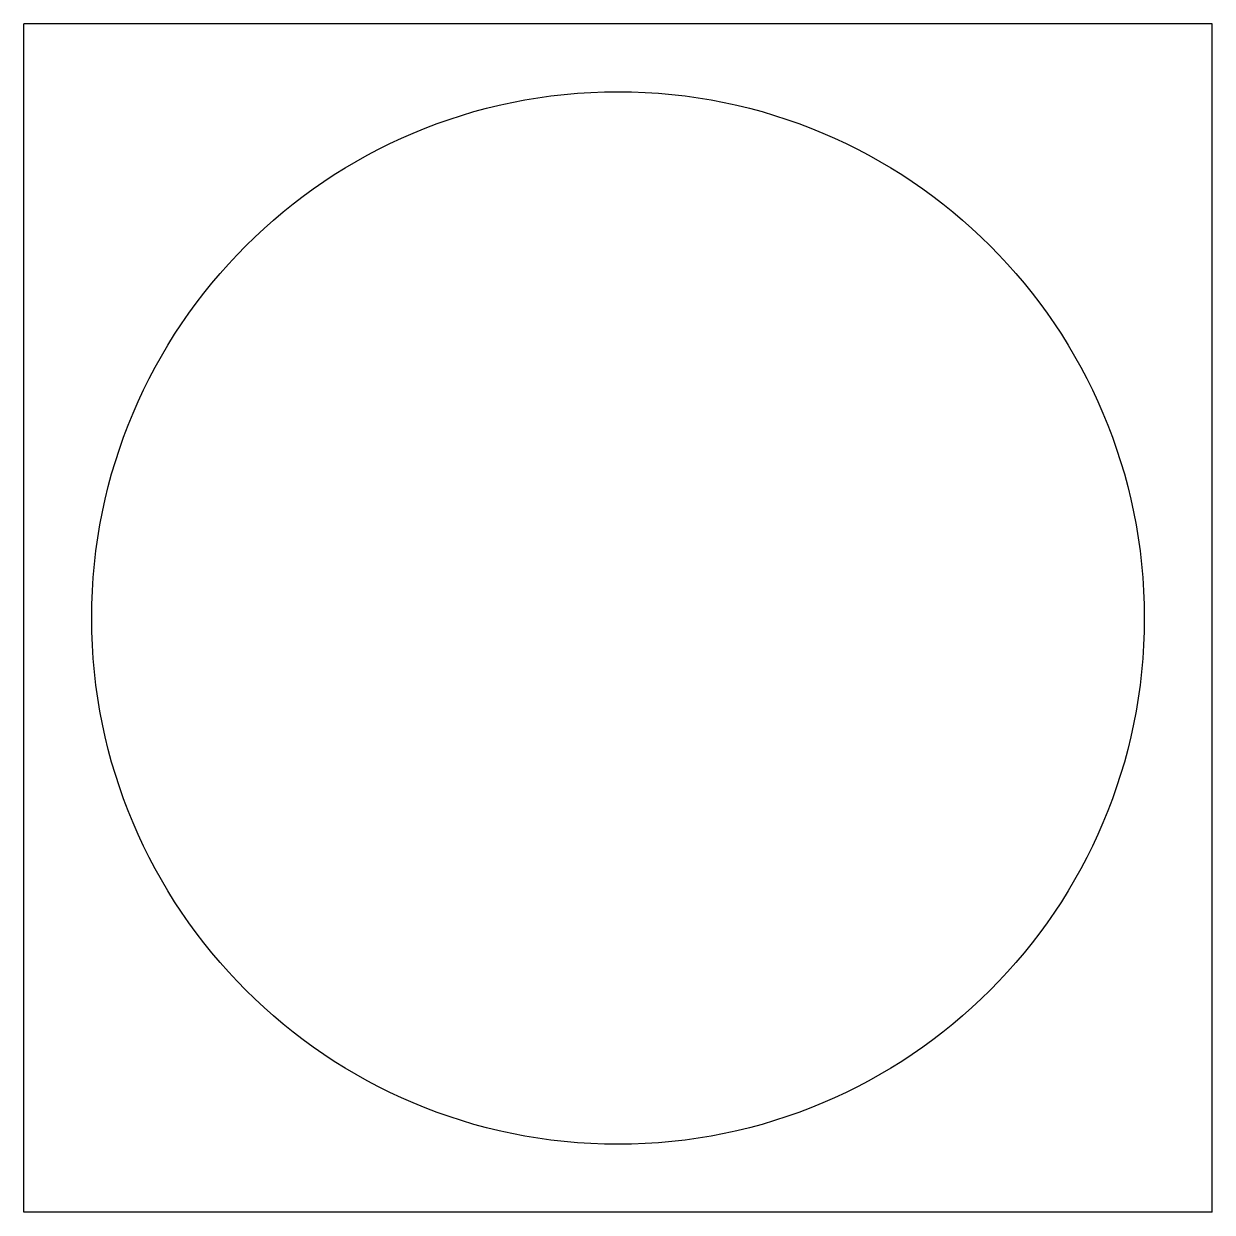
# Model space of a CAD drawing. Extents: x -88 to 88, y -88 to 88.
import ezdxf

# ---------------------------------------------------------------- set-up
doc = ezdxf.new("R2010")
doc.units = 0
doc.header["$MEASUREMENT"] = 0
doc.layers.add('MODELSKETCH_VISIBLE', color=7, linetype='CONTINUOUS')

msp = doc.modelspace()

# ---------------------------------------------------------------- linework, layer by layer
at = {"layer": 'MODELSKETCH_VISIBLE'}
for p, q in [((87.5, 87.5), (-87.5, 87.5)), ((87.5, -87.5), (87.5, 87.5)), ((-87.5, -87.5), (-87.5, 87.5)), ((87.5, -87.5), (-87.5, -87.5))]:
    msp.add_line(p, q, dxfattribs=at)
msp.add_circle((0, 0), 77.5, dxfattribs=at)

doc.saveas('drawing.dxf')
